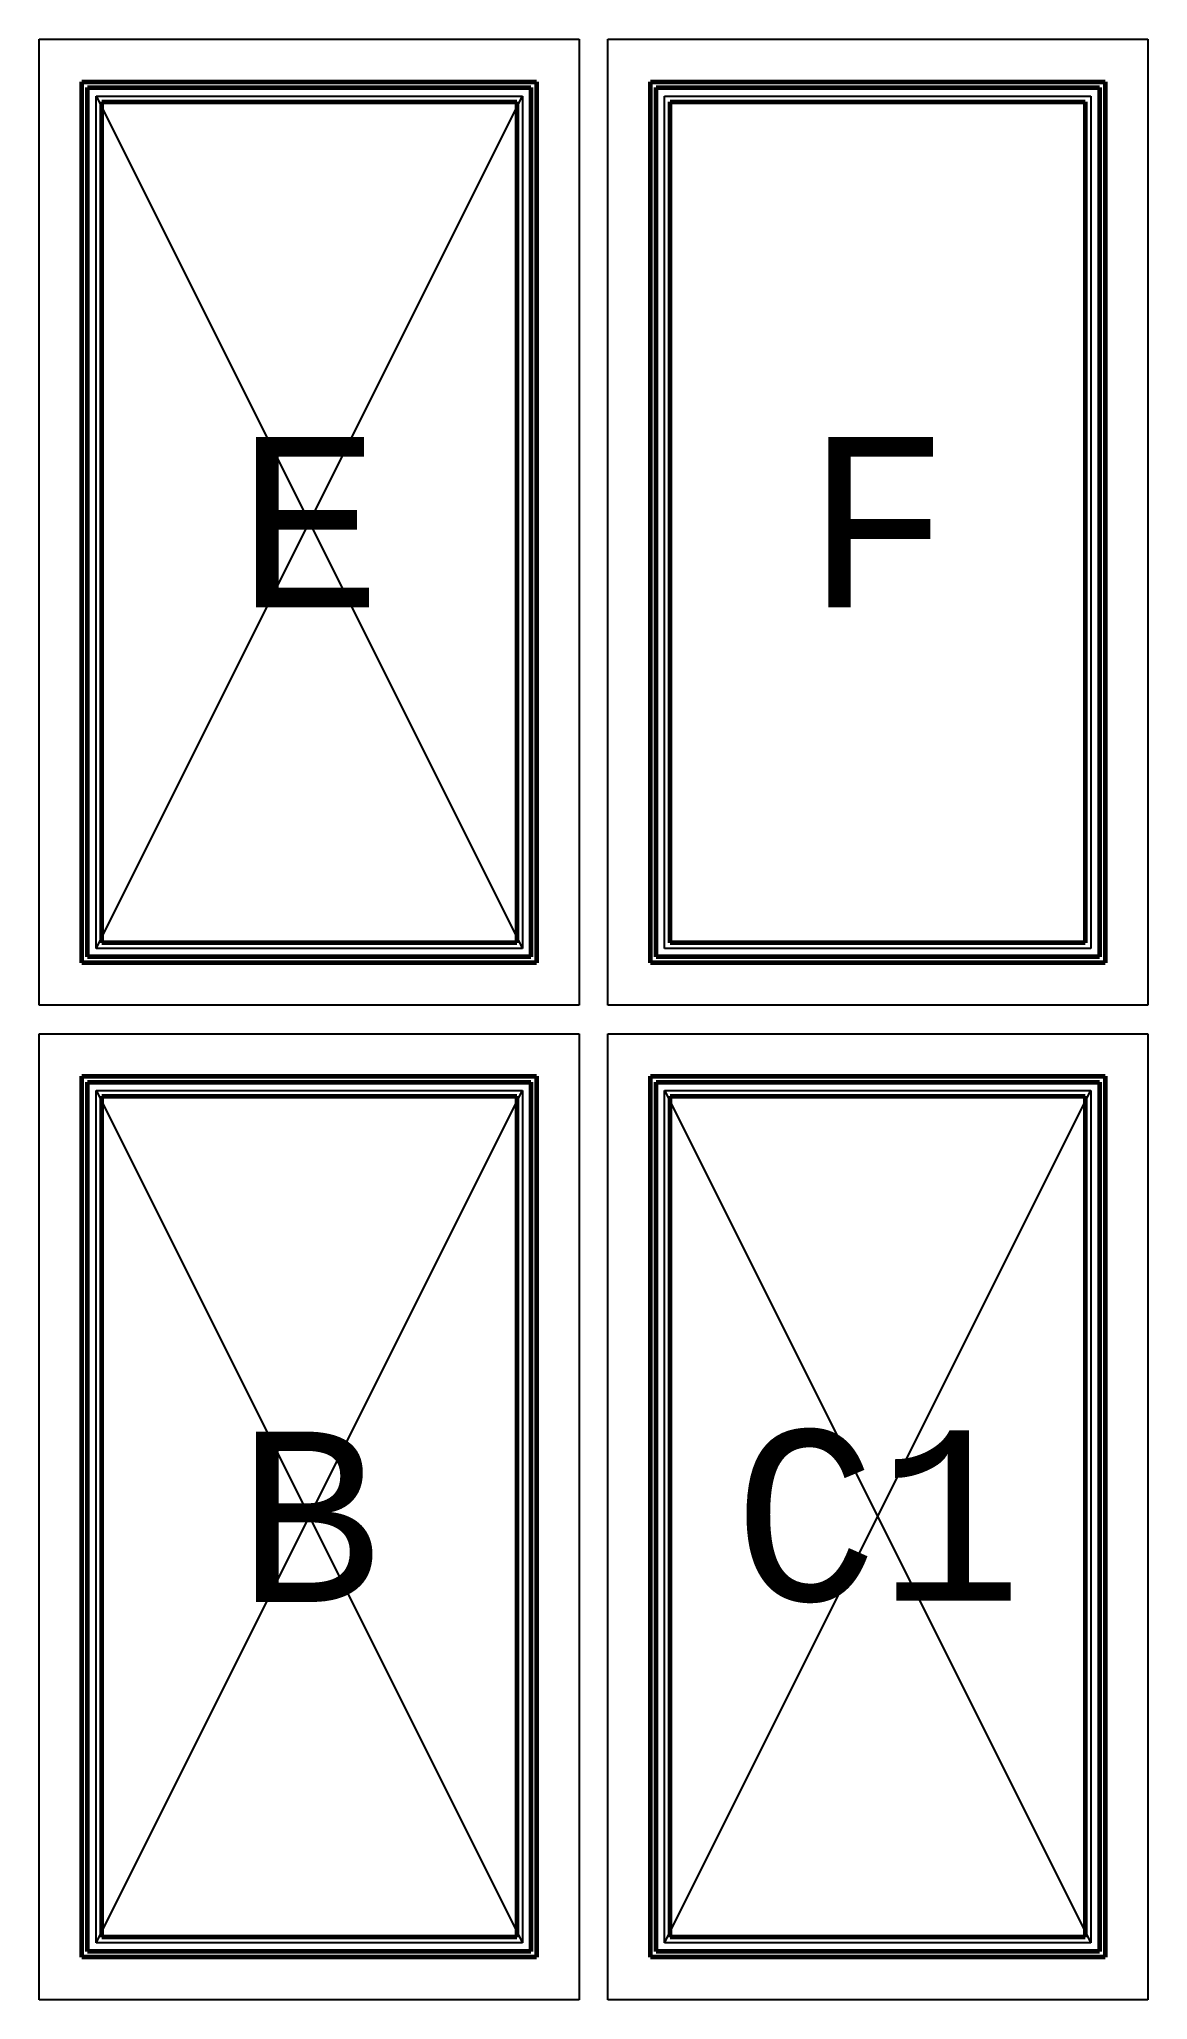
# Model space of a CAD drawing. Header units: millimetres. Extents: x 10 to 49, y 10 to 79.
import ezdxf

# ---------------------------------------------------------------- set-up
doc = ezdxf.new("R2010")
doc.units = ezdxf.units.MM
doc.layers.get('0').update_dxf_attribs({"linetype": 'CONTINUOUS', "lineweight": 25, "true_color": 0x000000})
for name, color, linetype, lineweight, true_color in [('gumb', 7, 'CONTINUOUS', 25, 0x000000), ('gumb_okvir', 1, 'CONTINUOUS', 25, 0xff0000), ('gumb_rub', 4, 'CONTINUOUS', 60, 0x00ffff), ('rezanje_gumbi', 94, 'CONTINUOUS', 60, 0x008000), ('rezanje_rupi', 6, 'CONTINUOUS', 60, 0xff00ff), ('slova', 7, 'CONTINUOUS', 25, 0x000000)]:
    doc.layers.add(name, color=color, linetype=linetype, lineweight=lineweight, true_color=true_color)
doc.styles.add('textstyle0', font='')
doc.styles.add('textstyle1', font='')
doc.styles.add('textstyle2', font='')
doc.styles.add('textstyle3', font='')
doc.styles.get('textstyle0').set_extended_font_data('Monospace')
doc.styles.get('textstyle1').set_extended_font_data('Monospace')
doc.styles.get('textstyle2').set_extended_font_data('Monospace')
doc.styles.get('textstyle3').set_extended_font_data('Monospace')

msp = doc.modelspace()

# ---------------------------------------------------------------- linework, layer by layer
for p, q in [((12, 47), (27, 77)), ((12, 77), (27, 47)), ((12, 12), (27, 42)), ((12, 42), (27, 12)), ((32, 12), (47, 42)), ((32, 42), (47, 12))]:
    msp.add_line(p, q)
at = {"layer": 'gumb'}
for p, q in [((12, 47), (12, 77)), ((12, 77), (27, 77)), ((27, 77), (27, 47)), ((32, 47), (32, 77)), ((32, 77), (47, 77)), ((47, 77), (47, 47)), ((27, 47), (12, 47)), ((47, 47), (32, 47)), ((12, 12), (12, 42)), ((12, 42), (27, 42)), ((27, 42), (27, 12)), ((32, 12), (32, 42)), ((32, 42), (47, 42)), ((47, 42), (47, 12)), ((27, 12), (12, 12)), ((47, 12), (32, 12))]:
    msp.add_line(p, q, dxfattribs=at)
at = {"layer": 'gumb_okvir'}
for p, q in [((10, 79), (29, 79)), ((10, 45), (10, 79)), ((29, 79), (29, 45)), ((30, 79), (49, 79)), ((30, 45), (30, 79)), ((49, 79), (49, 45)), ((29, 45), (10, 45)), ((49, 45), (30, 45)), ((10, 44), (29, 44)), ((10, 10), (10, 44)), ((29, 44), (29, 10)), ((30, 44), (49, 44)), ((30, 10), (30, 44)), ((49, 44), (49, 10)), ((29, 10), (10, 10)), ((49, 10), (30, 10))]:
    msp.add_line(p, q, dxfattribs=at)
at = {"layer": 'gumb_rub'}
for p, q in [((11.5, 46.5), (11.5, 77.5)), ((11.5, 77.5), (27.5, 77.5)), ((27.5, 77.5), (27.5, 46.5)), ((31.5, 46.5), (31.5, 77.5)), ((31.5, 77.5), (47.5, 77.5)), ((47.5, 77.5), (47.5, 46.5)), ((27.5, 46.5), (11.5, 46.5)), ((47.5, 46.5), (31.5, 46.5)), ((11.5, 11.5), (11.5, 42.5)), ((11.5, 42.5), (27.5, 42.5)), ((27.5, 42.5), (27.5, 11.5)), ((31.5, 11.5), (31.5, 42.5)), ((31.5, 42.5), (47.5, 42.5)), ((47.5, 42.5), (47.5, 11.5)), ((27.5, 11.5), (11.5, 11.5)), ((47.5, 11.5), (31.5, 11.5))]:
    msp.add_line(p, q, dxfattribs=at)
at = {"layer": 'rezanje_gumbi'}
for p, q in [((11.7, 77.3), (27.3, 77.3)), ((11.7, 46.7), (11.7, 77.3)), ((27.3, 77.3), (27.3, 46.7)), ((31.7, 77.3), (47.3, 77.3)), ((31.7, 46.7), (31.7, 77.3)), ((47.3, 77.3), (47.3, 46.7)), ((27.3, 46.7), (11.7, 46.7)), ((47.3, 46.7), (31.7, 46.7)), ((11.7, 42.3), (27.3, 42.3)), ((11.7, 11.7), (11.7, 42.3)), ((27.3, 42.3), (27.3, 11.7)), ((31.7, 42.3), (47.3, 42.3)), ((31.7, 11.7), (31.7, 42.3)), ((47.3, 42.3), (47.3, 11.7)), ((27.3, 11.7), (11.7, 11.7)), ((47.3, 11.7), (31.7, 11.7))]:
    msp.add_line(p, q, dxfattribs=at)
at = {"layer": 'rezanje_rupi'}
for p, q in [((12.2, 47.2), (12.2, 76.8)), ((12.2, 76.8), (26.8, 76.8)), ((26.8, 76.8), (26.8, 47.2)), ((32.2, 47.2), (32.2, 76.8)), ((32.2, 76.8), (46.8, 76.8)), ((46.8, 76.8), (46.8, 47.2)), ((26.8, 47.2), (12.2, 47.2)), ((46.8, 47.2), (32.2, 47.2)), ((12.2, 12.2), (12.2, 41.8)), ((12.2, 41.8), (26.8, 41.8)), ((26.8, 41.8), (26.8, 12.2)), ((32.2, 12.2), (32.2, 41.8)), ((32.2, 41.8), (46.8, 41.8)), ((46.8, 41.8), (46.8, 12.2)), ((26.8, 12.2), (12.2, 12.2)), ((46.8, 12.2), (32.2, 12.2))]:
    msp.add_line(p, q, dxfattribs=at)

# ---------------------------------------------------------------- texts
at = {"layer": 'slova', "char_height": 1, "attachment_point": 5}
for s, insert, style in [('\\H6;E', (19.5, 62), 'textstyle2'), ('\\H6;F', (39.5, 62), 'textstyle3'), ('\\H6;B', (19.5, 27), 'textstyle0'), ('\\H6;C1', (39.5, 27), 'textstyle1')]:
    msp.add_mtext(s, dxfattribs=dict(at, insert=insert, style=style))

doc.saveas('drawing.dxf')
